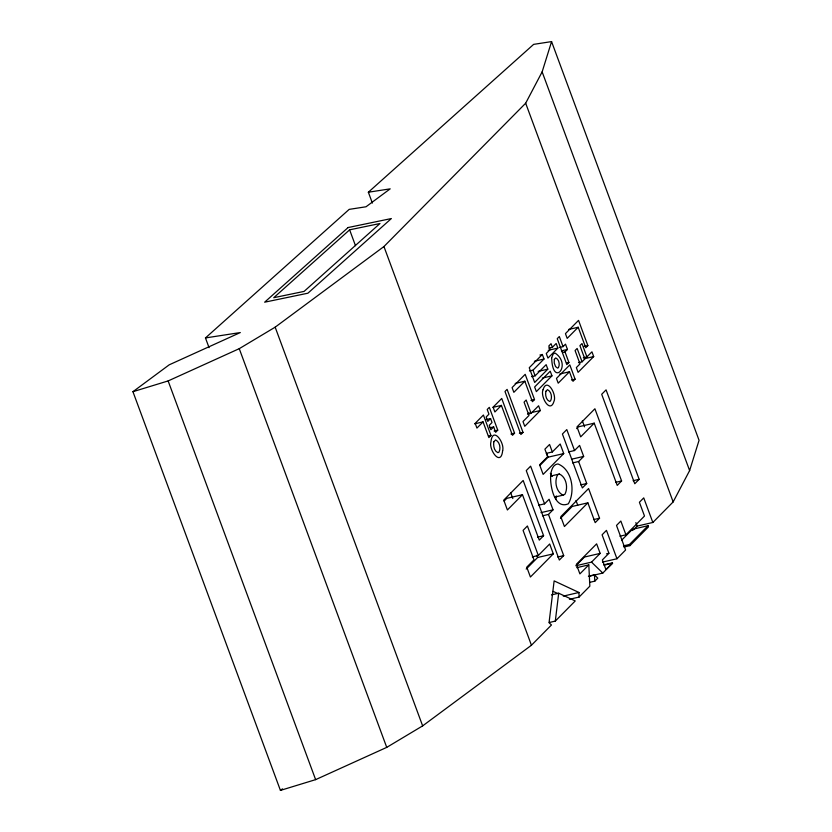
<?xml version="1.0" encoding="UTF-8"?>
<svg xmlns="http://www.w3.org/2000/svg" width="832" height="832" viewBox="0 0 832 832"><rect width="100%" height="100%" fill="white"/><g stroke="black" fill="none" stroke-linecap="round" stroke-linejoin="round"><path stroke-width="1.25" d="M555.308 621.098L558.688 593.216L575.245 600.943L555.308 621.098L549.276 622.502M555.786 499.335L556.317 495.966M569.431 599.3L579.082 597.064L578.968 592.478L554.133 580.892L549.047 622.721L551.47 624.978L531.44 645.247L422.646 725.878L386.734 747.375L315.63 779.636L280.426 790.4L132.943 391.695L168.137 380.931L239.252 348.67L275.163 327.174L383.947 246.542L525.668 103.21L542.142 71.864L551.574 41.6L533.645 44.366L368.358 192.223L372.372 203.07M633.682 529.62L637.146 526.105L652.839 522.475L673.161 501.914L689.624 470.569L699.057 440.305L551.574 41.6M529.402 370.978L533.021 370.146L544.014 359.018L542.339 354.474L529.235 367.734L534.674 382.45L547.82 369.158L546.156 364.666L535.122 375.825L531.502 376.667M552.386 347.308L556.161 343.481L557.866 348.078L547.955 358.093L546.26 353.496L550.139 349.575L548.808 345.966L551.044 343.699L552.386 347.308L548.766 348.14M483.059 421.886L476.944 428.085L475.186 423.342L483.413 415.022L490.974 435.469L488.873 437.601L483.059 421.886L474.614 423.852M524.836 381.202L513.843 392.319L512.086 387.577L525.19 374.327L534.529 399.568L532.418 401.7L524.836 381.202L515.185 383.438M578.188 327.246L567.185 338.374L565.438 333.632L578.542 320.382L587.87 345.623L585.77 347.745L578.188 327.246L568.537 329.482M501.394 405.392L494.884 411.975L493.106 407.181L501.727 398.466L514.571 433.191L512.47 435.323L501.394 405.392L492.95 407.347M493.657 426.92L490.87 429.738L489.247 425.35L492.034 422.531L490.568 418.579L487.781 421.398L486.158 416.998L488.946 414.18L487.209 409.49L489.31 407.358L497.754 430.175L495.643 432.307L493.657 426.92L490.038 427.762M559.437 347.464L563.056 346.622L565.5 344.157L567.455 349.44L565.011 351.905L562.598 352.466M551.949 375.846L536.359 391.612L534.633 386.974L550.233 371.197L551.949 375.846L542.298 378.082M565.011 351.905L568.922 362.482L566.821 364.603L557.222 338.676L559.333 336.544L563.056 346.622M569.473 371.769L558.199 383.167L556.442 378.425L569.816 364.894L575.099 379.174L572.998 381.306L569.473 371.769L559.822 374.005M531.107 413.348L538.595 405.777L540.342 410.519L524.753 426.296L522.995 421.554L528.996 415.48L524.066 402.147L526.167 400.015L531.107 413.348L527.488 414.19M578.458 362.648L582.078 361.806L584.865 358.987L579.925 345.644L581.994 343.554L586.924 356.897L583.305 357.729M586.924 356.897L591.937 351.832L593.694 356.574L578.094 372.341L576.337 367.598L580.008 363.896L575.078 350.553L577.138 348.462L582.078 361.806M523.006 432.401L520.905 434.522L504.993 391.498L507.094 389.376L523.006 432.401L519.386 433.233M552.334 451.963L560.196 444.007L563.732 453.565L543.14 474.386L539.614 464.838L547.674 456.674L544.898 449.176L549.567 444.465L552.334 451.963L546.302 453.367M504.13 501.051L506.792 498.358L522.475 494.718L539.271 540.114L543.608 535.725L523.172 480.48L503.755 500.115L507.395 509.974L522.475 494.718M539.989 465.348L548.049 457.194L563.732 453.565M576.722 428.626L578.531 426.795L594.214 423.166L617.23 485.399L621.608 480.969L594.901 408.772L576.992 426.889L580.674 436.852L594.214 423.166M568.506 451.942L574.538 450.538L579.602 445.422L583.669 456.404L578.604 461.531L572.572 462.925M538.533 505.253L544.565 503.849L549.11 499.262L553.02 509.839L548.475 514.426L542.443 515.83M578.604 461.531L586.726 483.506L582.348 487.937L562.411 434.013L566.79 429.593L574.538 450.538M560.466 518.305L572.177 506.459L587.86 502.83L595.192 522.652L599.57 518.222L588.588 488.54L560.789 516.662L564.429 526.521L587.86 502.83M538.325 555.474L549.671 543.993L553.311 553.852L530.41 577.013L526.77 567.154L533.988 559.853L523.078 530.379L527.415 525.99L538.325 555.474L532.293 556.868M526.178 569.067L537.628 557.492L553.311 553.852M548.475 514.426L563.711 555.61L559.333 560.04L526.25 470.59L530.629 466.159L544.565 503.849M639.153 479.315L634.774 483.746L601.692 394.295L606.07 389.865L639.153 479.315L633.121 480.719M579.082 597.064L589.836 586.186L588.817 564.876L579.894 573.893L576.358 564.335L596.627 543.847L600.163 553.394L591.531 562.13L575.848 565.76L584.48 557.034L600.163 553.394M619.902 536.214L625.934 534.81L644.498 516.038L639.402 502.278L643.739 497.89L652.839 522.475M602.482 562.11L616.959 558.75L606.455 530.369L602.087 534.799L608.92 553.29L602.358 559.926L605.883 569.473L612.581 563.181L602.805 573.071L589.534 576.15M621.774 540.062L632.382 529.329L648.066 525.689L648.502 526.854L629.938 545.636L623.896 547.03M623.47 545.865L629.502 544.471L648.066 525.689M589.992 582.265L594.818 581.152L597.782 578.146L594.443 574.839L588.411 576.233M616.959 558.75L625.602 550.014L616.502 525.439L620.838 521.05L625.934 534.81M209.061 347.662L205.462 337.938L349.19 209.373L366.018 206.773L390.187 188.854L368.358 192.223M349.627 229.83L273.749 297.7L304.096 291.398L379.974 223.517L349.627 229.83L355.482 245.669M132.943 391.695L169.208 364.822L240.313 332.561L205.462 337.938M280.426 790.4L282.495 788.861M559.395 474.032L557.627 474.843C554.112 481.208 556.14 491.972 563.077 495.154L564.845 494.354C568.37 487.989 566.405 477.152 559.395 474.032L550.95 475.987M548.215 350.314L557.866 348.078M539.926 355.035L542.339 354.474M561.423 350.844L567.455 349.44M584.251 346.455L587.87 345.623M534.362 361.265L544.014 359.018M584.043 358.81L593.694 356.574M566.509 363.033L568.922 362.482M538.169 371.394L547.82 369.158M571.48 380.016L575.099 379.174M530.91 400.41L534.529 399.568M485.742 419.692L490.568 418.579M528.278 413.317L540.342 410.519M494.135 431.018L497.754 430.175M488.561 436.03L490.974 435.469M510.952 434.034L514.571 433.191M571.605 459.202L583.669 456.404M580.694 484.91L586.726 483.506M615.576 482.373L621.608 480.969M554.632 497.11L563.077 495.154M540.956 512.637L553.02 509.839M593.538 519.615L599.57 518.222M537.576 537.129L543.608 535.725M557.679 557.014L563.711 555.61M606.507 553.842L608.92 553.29M576.753 567.674L588.817 564.876M604.011 564.793L612.456 562.838M604.136 565.136L612.581 563.181M551.45 594.901L558.688 593.216M563.285 596.107L578.968 592.478M553.124 591.375L557.638 593.476M591.531 562.13L602.805 573.071M550.347 473.356L552.167 476.466M542.142 71.864L689.624 470.569M525.668 103.21L673.161 501.914M635.856 522.6L637.146 526.105M632.382 529.329L632.809 530.494M629.502 544.471L629.938 545.636M582.338 420.836L584.563 426.847M533.021 370.146L535.122 375.825M575.983 500.49L577.741 505.232M546.728 453.617L548.049 457.194M536.827 555.298L537.628 557.492M510.598 492.523L512.814 498.524M383.947 246.542L531.44 645.247M275.163 327.174L422.646 725.878M239.252 348.67L386.734 747.375M168.137 380.931L315.63 779.636M594.443 574.839L594.818 581.152M502.653 450.601C501.01 467.262 488.654 449.883 490.901 442.062C492.554 425.391 504.889 442.79 502.653 450.601M543.078 389.688C539.885 396.271 550.15 414.274 553.956 401.388C557.159 394.794 546.894 376.792 543.078 389.688M551.678 357.698C552.469 388.263 572.541 364.78 555.079 353.07L553.28 353.86L551.678 357.698M550.867 473.564C549.359 483.371 553.842 510.13 568.339 503.807C575.494 491.65 572.239 469.477 557.939 463.944C553.238 464.277 551.533 469.633 550.867 473.564M493.844 441.73C493.21 445.546 493.938 450.965 497.89 452.67L498.93 452.202C501.03 448.334 499.803 441.875 495.622 439.93L493.844 441.73M545.834 391.331C545.22 394.846 545.886 399.859 549.557 401.398L550.534 400.972C552.448 397.415 551.356 391.435 547.477 389.667L545.834 391.331M554.33 359.382L554.247 362.981L555.568 366.558L557.544 368.077L558.397 367.692C560.092 364.634 559.146 359.424 555.776 357.916L554.33 359.382M348.109 227.542L264.649 302.193L307.892 293.207L391.352 218.556L348.109 227.542"/></g></svg>
